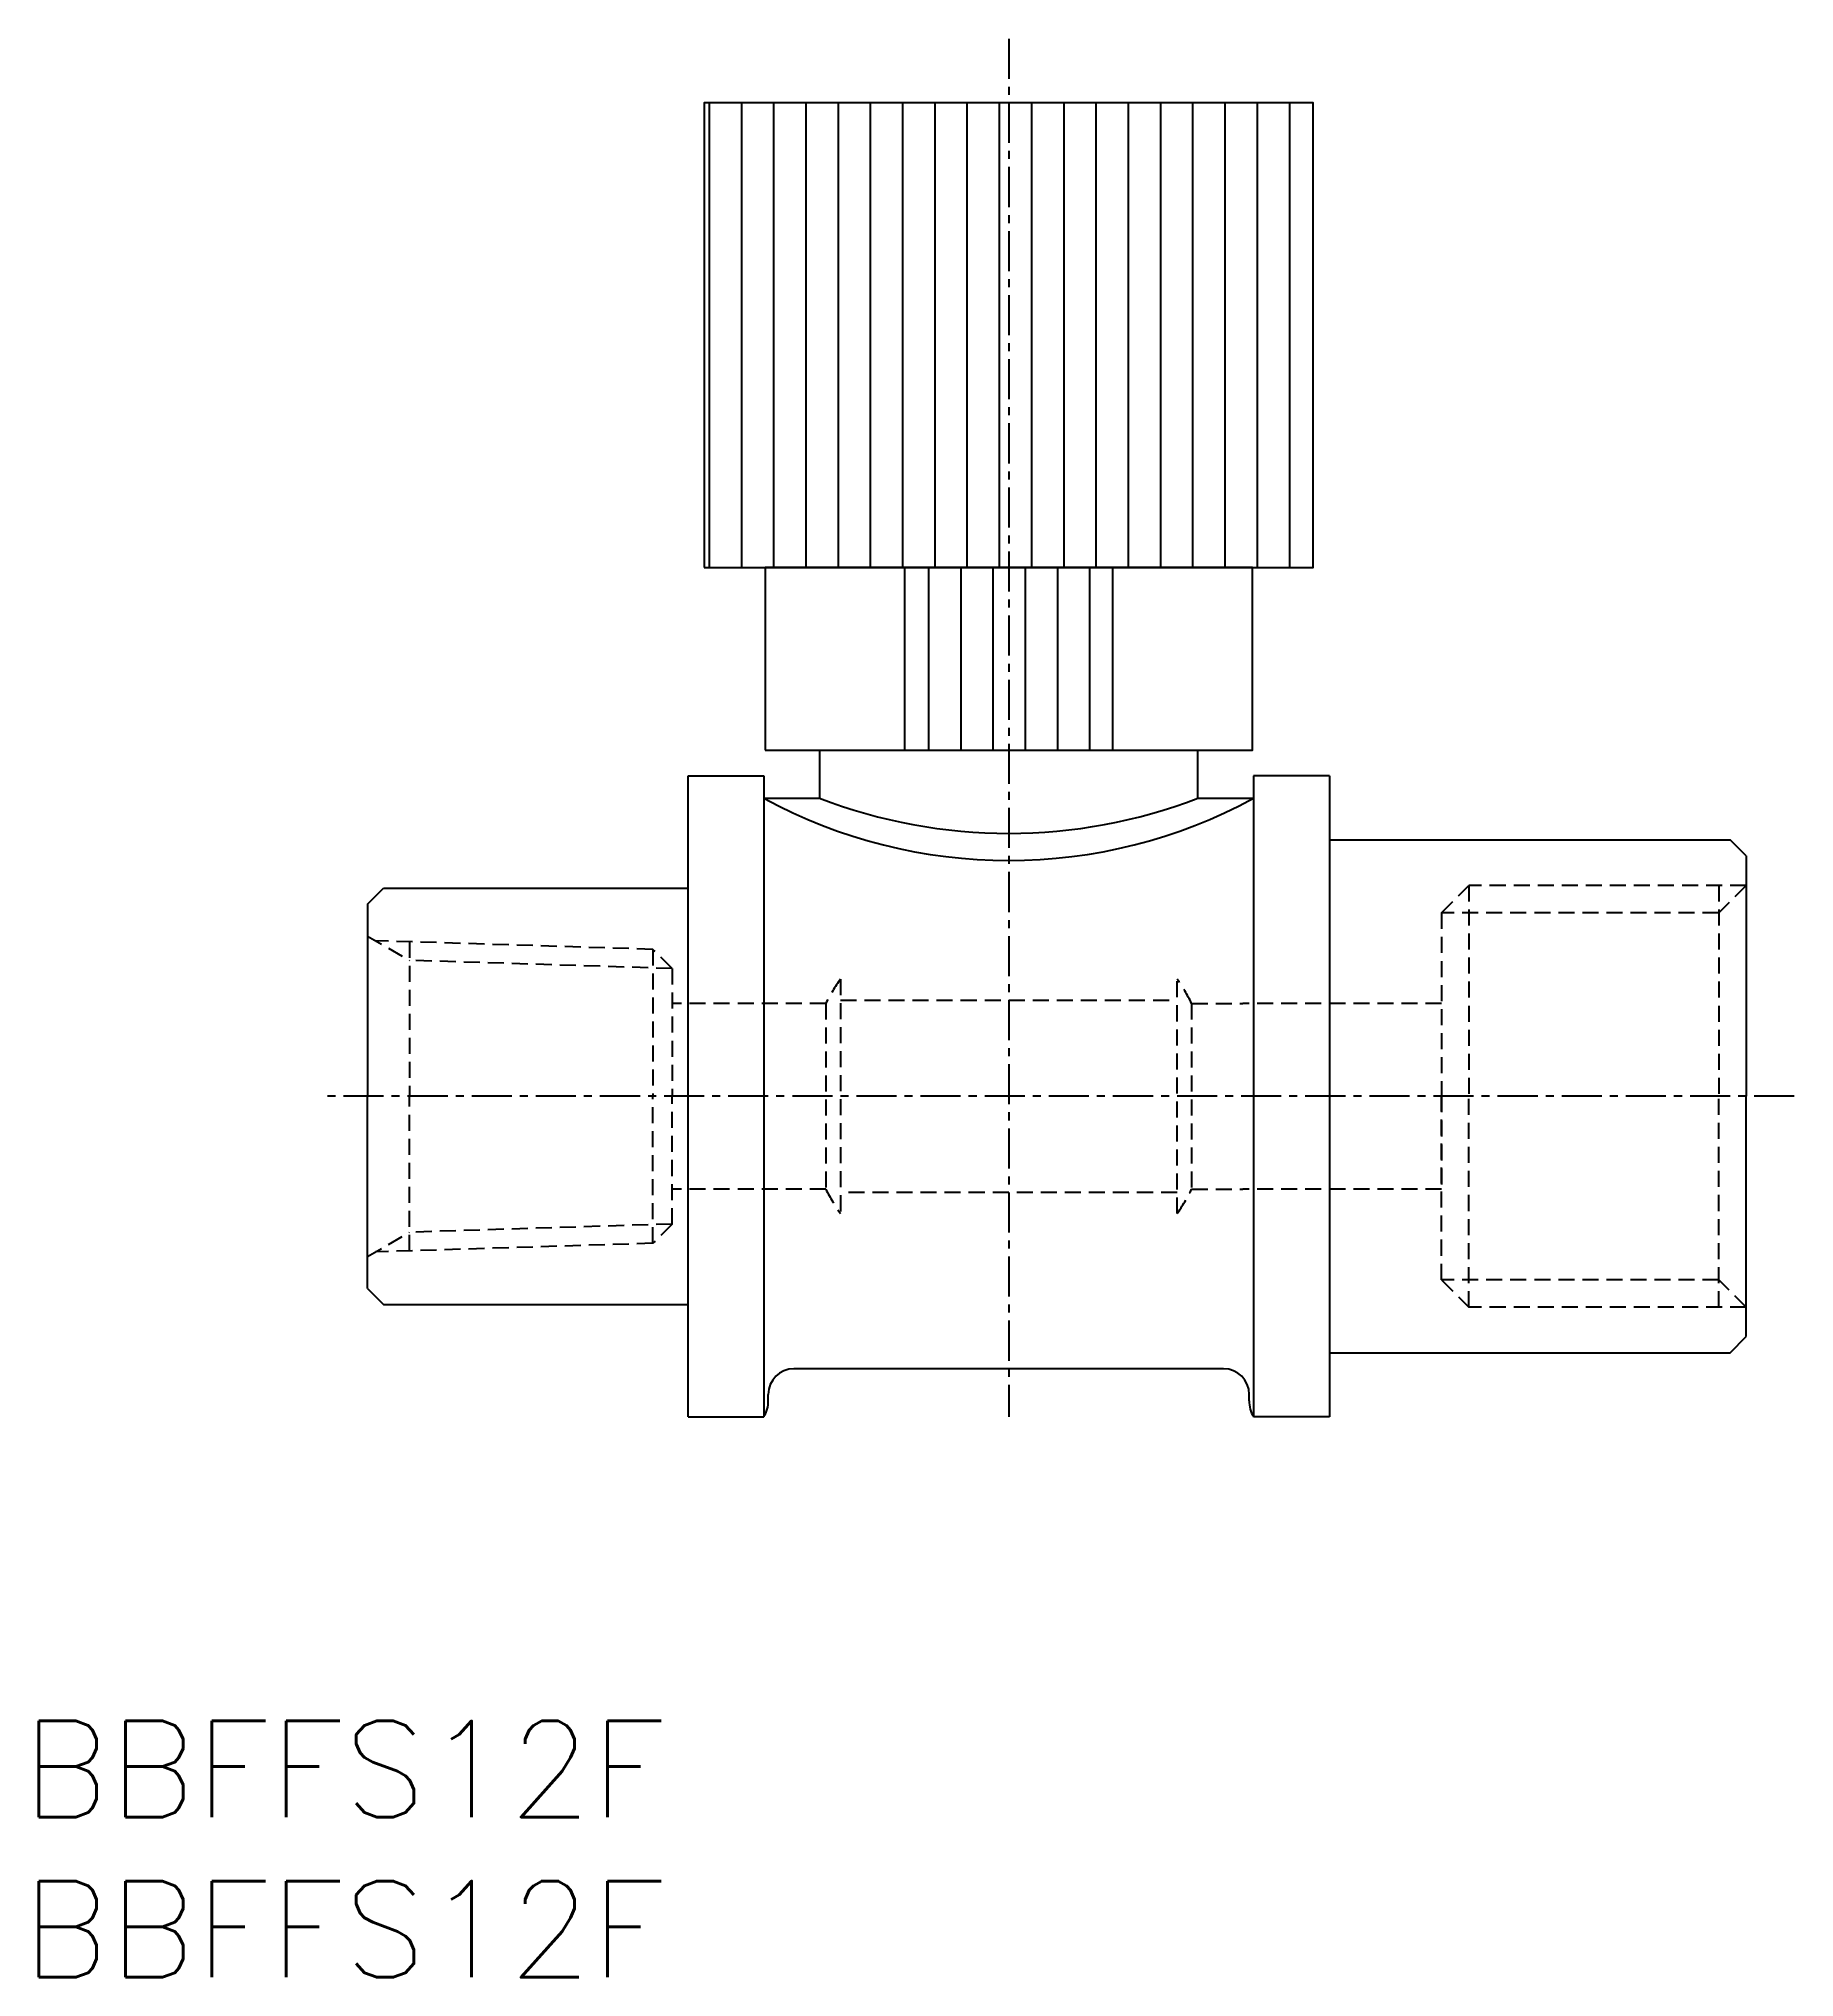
# Model space of a CAD drawing. Extents: x 125.5 to 180.2, y 72.4 to 132.8.
import ezdxf
from ezdxf.enums import TextEntityAlignment as Align

# ---------------------------------------------------------------- set-up
doc = ezdxf.new("R2010")
doc.units = 0
doc.linetypes.add('CENTER', pattern=[2, 1.25, -0.25, 0.25, -0.25])
doc.linetypes.add('DASHED', pattern=[0.75, 0.5, -0.25])
doc.layers.get('0').update_dxf_attribs({"linetype": 'CONTINUOUS'})
doc.layers.add('CENTER', color=1, linetype='CENTER')
doc.styles.get("Standard").update_dxf_attribs({"font": 'txt.shx', "bigfont": 'extfont.shx'})

# ---------------------------------------------------------------- blocks, each defined once
blk = doc.blocks.new('*X1')
at = {"color": 0, "linetype": 'CONTINUOUS'}
for p, q in [((153.235, 110.648), (153.235, 116.348)), ((154.241, 110.648), (154.241, 116.348)), ((155.246, 110.648), (155.246, 116.348)), ((156.251, 110.648), (156.251, 116.348)), ((157.257, 110.648), (157.257, 116.348)), ((158.262, 110.648), (158.262, 116.348))]:
    blk.add_line(p, q, dxfattribs=at)
blk = doc.blocks.new('*X2')
at = {"color": 0, "linetype": 'CONTINUOUS'}
for p, q in [((146.394, 116.348), (146.394, 130.848)), ((147.4, 116.348), (147.4, 130.848)), ((148.405, 116.348), (148.405, 130.848)), ((149.41, 116.348), (149.41, 130.848)), ((150.416, 116.348), (150.416, 130.848)), ((151.421, 116.348), (151.421, 130.848)), ((152.427, 116.348), (152.427, 130.848)), ((153.432, 116.348), (153.432, 130.848)), ((154.437, 116.348), (154.437, 130.848)), ((155.443, 116.348), (155.443, 130.848)), ((156.448, 116.348), (156.448, 130.848)), ((157.454, 116.348), (157.454, 130.848)), ((158.459, 116.348), (158.459, 130.848)), ((159.465, 116.348), (159.465, 130.848)), ((160.47, 116.348), (160.47, 130.848)), ((161.475, 116.348), (161.475, 130.848)), ((162.481, 116.348), (162.481, 130.848)), ((163.486, 116.348), (163.486, 130.848)), ((164.492, 116.348), (164.492, 130.848))]:
    blk.add_line(p, q, dxfattribs=at)

msp = doc.modelspace()

# ---------------------------------------------------------------- linework, layer by layer
at = {"color": 7, "linetype": 'CONTINUOUS'}
for p, q in [((148.803, 110.648), (162.655, 110.648)), ((149.829, 110.648), (149.829, 109.148)), ((161.629, 109.148), (161.629, 110.648)), ((145.729, 109.848), (148.095, 109.848)), ((145.729, 89.848), (145.729, 109.848)), ((148.095, 109.848), (148.095, 89.848)), ((163.363, 109.848), (163.363, 89.848)), ((165.729, 109.848), (163.363, 109.848)), ((165.729, 109.848), (165.729, 89.848)), ((148.095, 109.148), (149.829, 109.148)), ((161.629, 109.148), (163.363, 109.148)), ((165.729, 107.848), (178.229, 107.848)), ((178.729, 107.348), (178.229, 107.848)), ((178.729, 107.348), (178.729, 99.848)), ((135.729, 105.848), (136.229, 106.348)), ((136.229, 106.348), (145.729, 106.348)), ((135.729, 105.848), (135.729, 99.848)), ((135.729, 93.848), (135.729, 99.848)), ((178.729, 92.348), (178.729, 99.848)), ((135.729, 93.848), (136.229, 93.348)), ((136.229, 93.348), (145.729, 93.348)), ((178.229, 91.848), (178.729, 92.348)), ((162.429, 91.348), (149.029, 91.348)), ((165.729, 91.848), (178.229, 91.848)), ((148.229, 90.348), (148.229, 90.548)), ((163.229, 90.348), (163.229, 90.548)), ((145.729, 89.848), (148.095, 89.848)), ((165.729, 89.848), (163.363, 89.848))]:
    msp.add_line(p, q, dxfattribs=at)
at = {"color": 3, "linetype": 'DASHED'}
for p, q in [((169.229, 105.57), (170.085, 106.426)), ((170.085, 106.426), (170.085, 99.848)), ((178.729, 106.426), (170.085, 106.426)), ((178.729, 106.426), (177.873, 105.57)), ((177.873, 106.426), (177.873, 99.848)), ((169.229, 105.57), (169.229, 99.848)), ((177.873, 105.57), (169.229, 105.57)), ((135.729, 104.848), (137.042, 104.09)), ((144.629, 104.433), (135.978, 104.704)), ((137.042, 104.671), (137.042, 99.848)), ((145.229, 103.834), (137.042, 104.09)), ((144.629, 104.433), (144.629, 99.848)), ((145.229, 103.834), (144.629, 104.433)), ((145.229, 103.834), (145.229, 99.848)), ((150.479, 103.508), (150.479, 96.187)), ((160.979, 96.187), (160.979, 103.508)), ((150.479, 102.848), (160.979, 102.848)), ((150.024, 102.748), (145.229, 102.748)), ((150.024, 102.748), (150.024, 96.948)), ((161.434, 102.748), (161.434, 96.948)), ((161.434, 102.748), (163.029, 102.748)), ((169.229, 102.748), (163.029, 102.748)), ((137.042, 95.025), (137.042, 99.848)), ((144.629, 95.262), (144.629, 99.848)), ((145.229, 95.861), (145.229, 99.848)), ((169.229, 94.125), (169.229, 99.848)), ((169.229, 99.848), (169.229, 96.948)), ((170.085, 93.269), (170.085, 99.848)), ((177.873, 93.269), (177.873, 99.848)), ((150.024, 96.948), (145.229, 96.948)), ((160.979, 96.848), (150.479, 96.848)), ((161.434, 96.948), (163.029, 96.948)), ((169.229, 96.948), (163.029, 96.948)), ((135.729, 94.848), (137.042, 95.606)), ((145.229, 95.861), (137.042, 95.606)), ((145.229, 95.861), (144.629, 95.262)), ((144.629, 95.262), (135.978, 94.991)), ((169.229, 94.125), (170.085, 93.269)), ((177.873, 94.125), (169.229, 94.125)), ((178.729, 93.269), (177.873, 94.125)), ((178.729, 93.269), (170.085, 93.269))]:
    msp.add_line(p, q, dxfattribs=at)
at = {"color": 7, "linetype": 'CONTINUOUS'}
for points in [[(146.229, 116.348), (165.229, 116.348), (165.229, 130.848), (146.229, 130.848)], [(148.129, 110.648), (163.329, 110.648), (163.329, 116.348), (148.129, 116.348)], [(152.479, 110.648), (158.979, 110.648), (158.979, 116.348), (152.479, 116.348)]]:
    msp.add_lwpolyline(points, close=True, dxfattribs=at)
for centre, radius, start, end in [((155.729, 123.205), 15.997, 241.49584, 298.50416), ((155.729, 124.501), 16.448, 248.97945, 291.02055), ((149.029, 90.548), 0.8, 90, 180), ((162.429, 90.548), 0.8, 0, 90), ((147.229, 90.348), 1, 330, 0), ((164.229, 90.348), 1, 180, 210)]:
    msp.add_arc(centre, radius, start, end, dxfattribs=at)
at = {"color": 3, "linetype": 'DASHED'}
for start, end in [(145.11609, 153.05564), (26.94436, 34.88391), (206.94436, 214.88391), (325.11609, 333.05564)]:
    msp.add_arc((155.729, 99.848), 6.4, start, end, dxfattribs=at)
at = {"layer": 'CENTER', "color": 1, "linetype": 'CENTER'}
for p, q in [((155.729, 132.848), (155.729, 89.848)), ((180.229, 99.848), (134.229, 99.848))]:
    msp.add_line(p, q, dxfattribs=at)

# ---------------------------------------------------------------- block references
at = {"color": 7, "linetype": 'CONTINUOUS'}
for name in ['*X2', '*X1']:
    msp.add_blockref(name, (0, 0), dxfattribs=at)

# ---------------------------------------------------------------- texts
for p in [(124.961, 78.859), (124.961, 73.859)]:
    msp.add_text('BBFFS12F', height=3, dxfattribs=at).set_placement(p, align=Align.MIDDLE_LEFT)

doc.saveas('drawing.dxf')
